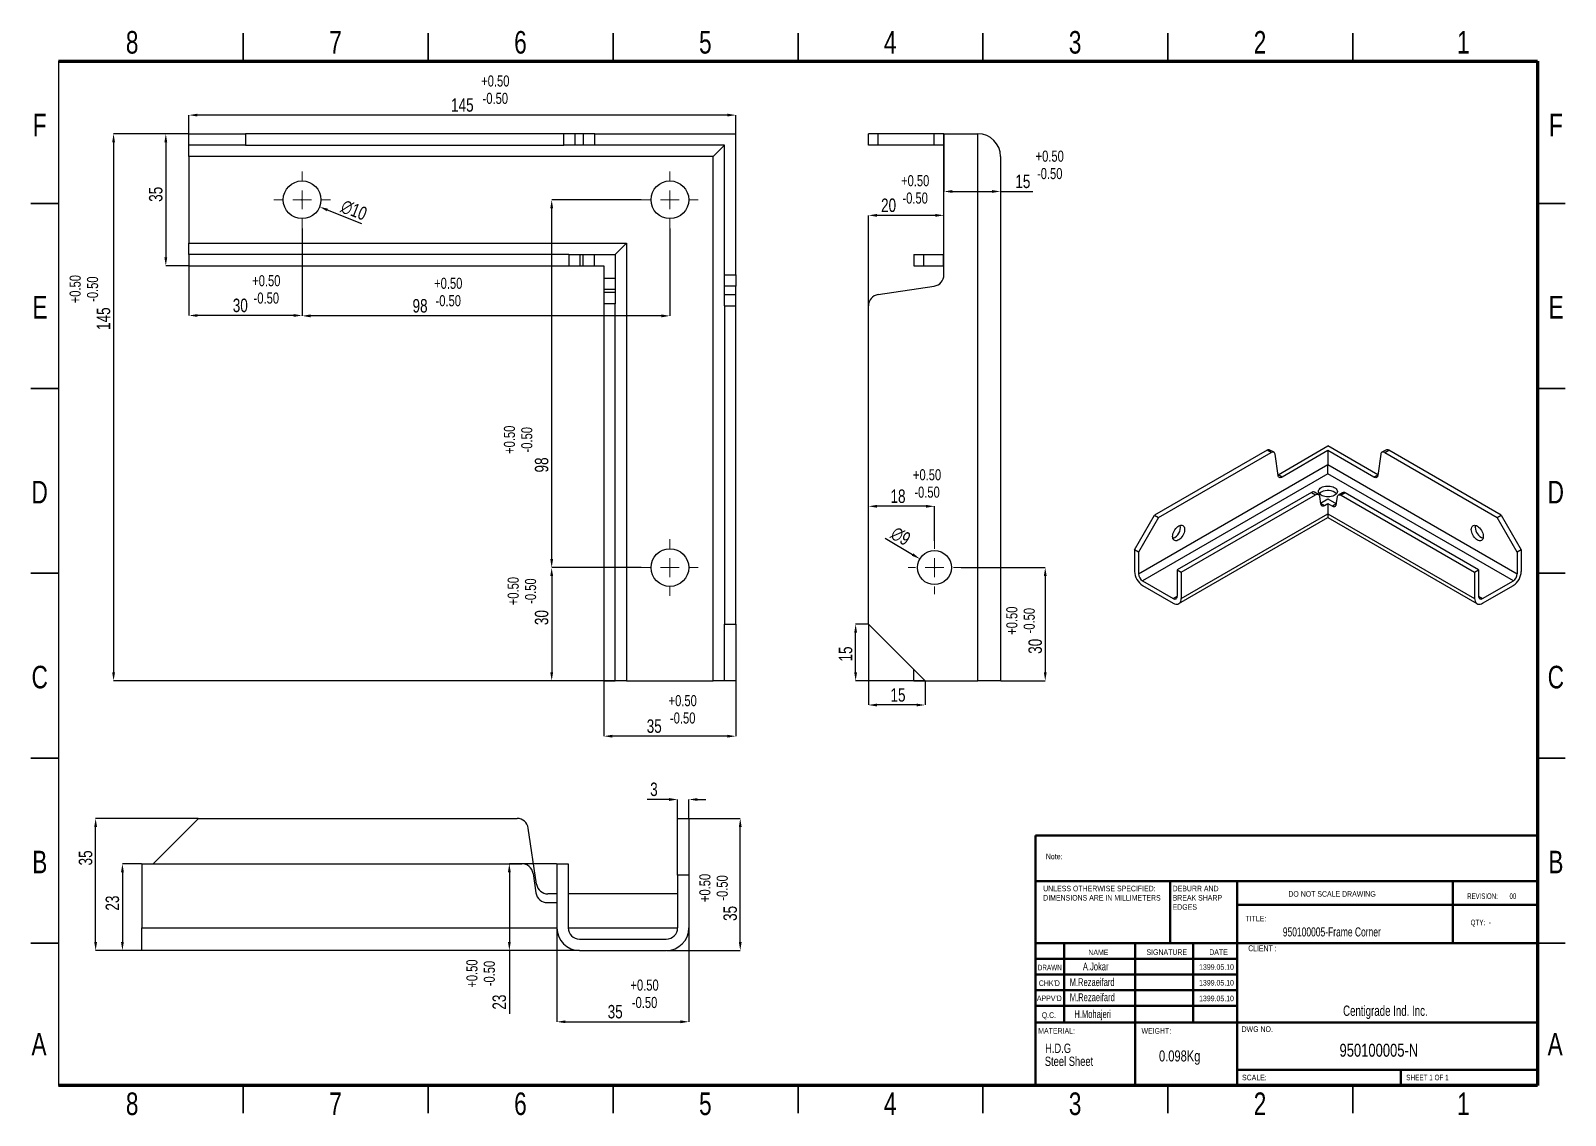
# Model space of a CAD drawing. Header units: millimetres. Extents: x 1271 to 1678, y 558 to 845.
import ezdxf

# ---------------------------------------------------------------- set-up
doc = ezdxf.new("R2010")
doc.units = ezdxf.units.MM
doc.styles.add('SLDTEXTSTYLE0', font='TXT', dxfattribs={"width": 0.75})
doc.styles.add('SLDTEXTSTYLE1', font='TXT', dxfattribs={"width": 0.686449})
doc.styles.add('SLDTEXTSTYLE2', font='TXT', dxfattribs={"width": 0.652778})
doc.styles.add('SLDTEXTSTYLE3', font='TXT', dxfattribs={"width": 0.6875})
doc.styles.add('SLDTEXTSTYLE4', font='TXT', dxfattribs={"width": 0.7})
doc.styles.add('SLDTEXTSTYLE5', font='TXT', dxfattribs={"width": 0.678571})
doc.dimstyles.new('SLDDIMSTYLE0', dxfattribs={"dimscale": 1.5, "dimtxt": 2.38125, "dimasz": 1.5, "dimexe": 0, "dimexo": 0.0625, "dimgap": 0.595312, "dimtad": 1, "dimdec": 0, "dimrnd": 1e-09, "dimzin": 12, "dimdsep": 46, "dimtxsty": 'SLDTEXTSTYLE0', "dimcen": 0.09, "dimadec": 0, "dimazin": 3, "dimtfac": 1, "dimtdec": 0, "dimtofl": 0, "dimtmove": 0, "dimatfit": 3, "dimfxl": 1, "dimfrac": 2, "dimtolj": 1, "dimtzin": 12, "dimarcsym": 0})

# ---------------------------------------------------------------- blocks, each defined once
blk = doc.blocks.new('*D30')
at = {"color": 0, "lineweight": -2, "transparency": 16777216}
for p, q in [((1313, 812.14), (1313, 823)), ((1455.75, 823), (1315.25, 823)), ((1458, 818.14), (1458, 823))]:
    blk.add_line(p, q, dxfattribs=at)
at = {"color": 0, "transparency": 16777216}
for points in [[(1315.25, 823.38), (1315.25, 822.63), (1313, 823)], [(1455.75, 823.38), (1455.75, 822.63), (1458, 823)]]:
    blk.add_solid(points, dxfattribs=at)
at = {"layer": 'Defpoints', "color": 0, "transparency": 16777216}
for p in [(1313, 823), (1458, 818.05), (1313, 812.05)]:
    blk.add_point(p, dxfattribs=at)
at = {"color": 0, "transparency": 16777216, "insert": (1385.48, 827.47), "char_height": 3.572, "attachment_point": 2, "style": 'SLDTEXTSTYLE0'}
blk.add_mtext('\\A1;145', dxfattribs=at)
blk = doc.blocks.new('*D31')
at = {"color": 0, "lineweight": -2, "transparency": 16777216}
for p, q in [((1312.9, 818.05), (1293.01, 818.05)), ((1293.01, 815.8), (1293.01, 675.3)), ((1425.9, 673.05), (1293.01, 673.05))]:
    blk.add_line(p, q, dxfattribs=at)
at = {"color": 0, "transparency": 16777216}
for points in [[(1292.64, 815.8), (1293.39, 815.8), (1293.01, 818.05)], [(1292.64, 675.3), (1293.39, 675.3), (1293.01, 673.05)]]:
    blk.add_solid(points, dxfattribs=at)
at = {"layer": 'Defpoints', "color": 0, "transparency": 16777216}
for p in [(1313, 818.05), (1293.01, 673.05), (1426, 673.05)]:
    blk.add_point(p, dxfattribs=at)
at = {"color": 0, "transparency": 16777216, "insert": (1288.55, 769.04), "char_height": 3.572, "attachment_point": 2, "rotation": 90, "style": 'SLDTEXTSTYLE0'}
blk.add_mtext('\\A1;145', dxfattribs=at)
blk = doc.blocks.new('*D32')
at = {"color": 0, "lineweight": -2, "transparency": 16777216}
for p, q in [((1432.9, 703.05), (1409.16, 703.05)), ((1409.16, 700.8), (1409.16, 675.3)), ((1425.9, 673.05), (1409.16, 673.05))]:
    blk.add_line(p, q, dxfattribs=at)
at = {"color": 0, "transparency": 16777216}
for points in [[(1408.79, 700.8), (1409.54, 700.8), (1409.16, 703.05)], [(1408.79, 675.3), (1409.54, 675.3), (1409.16, 673.05)]]:
    blk.add_solid(points, dxfattribs=at)
at = {"layer": 'Defpoints', "color": 0, "transparency": 16777216}
for p in [(1433, 703.05), (1409.16, 673.05), (1426, 673.05)]:
    blk.add_point(p, dxfattribs=at)
at = {"color": 0, "transparency": 16777216, "insert": (1404.7, 689.8), "char_height": 3.572, "attachment_point": 2, "rotation": 90, "style": 'SLDTEXTSTYLE0'}
blk.add_mtext('\\A1;30', dxfattribs=at)
blk = doc.blocks.new('*D33')
at = {"color": 0, "lineweight": -2, "transparency": 16777216}
for p, q in [((1432.9, 800.55), (1409.16, 800.55)), ((1409.16, 705.3), (1409.16, 798.3)), ((1432.9, 703.05), (1409.16, 703.05))]:
    blk.add_line(p, q, dxfattribs=at)
at = {"color": 0, "transparency": 16777216}
for points in [[(1408.79, 798.3), (1409.54, 798.3), (1409.16, 800.55)], [(1408.79, 705.3), (1409.54, 705.3), (1409.16, 703.05)]]:
    blk.add_solid(points, dxfattribs=at)
at = {"layer": 'Defpoints', "color": 0, "transparency": 16777216}
for p in [(1409.16, 800.55), (1433, 800.55), (1433, 703.05)]:
    blk.add_point(p, dxfattribs=at)
at = {"color": 0, "transparency": 16777216, "insert": (1404.7, 730.26), "char_height": 3.572, "attachment_point": 2, "rotation": 90, "style": 'SLDTEXTSTYLE0'}
blk.add_mtext('\\A1;98', dxfattribs=at)
blk = doc.blocks.new('*D34')
at = {"color": 0, "lineweight": -2, "transparency": 16777216}
for p, q in [((1343, 792.95), (1343, 769.78)), ((1440.5, 792.95), (1440.5, 769.78)), ((1438.25, 769.78), (1345.25, 769.78))]:
    blk.add_line(p, q, dxfattribs=at)
at = {"color": 0, "transparency": 16777216}
for points in [[(1345.25, 770.15), (1345.25, 769.4), (1343, 769.78)], [(1438.25, 770.15), (1438.25, 769.4), (1440.5, 769.78)]]:
    blk.add_solid(points, dxfattribs=at)
at = {"layer": 'Defpoints', "color": 0, "transparency": 16777216}
for p in [(1343, 793.05), (1440.5, 793.05), (1343, 769.78)]:
    blk.add_point(p, dxfattribs=at)
at = {"color": 0, "transparency": 16777216, "insert": (1374.27, 774.24), "char_height": 3.572, "attachment_point": 2, "style": 'SLDTEXTSTYLE0'}
blk.add_mtext('\\A1;98', dxfattribs=at)
blk = doc.blocks.new('*D35')
at = {"color": 0, "lineweight": -2, "transparency": 16777216}
for p, q in [((1343, 792.95), (1343, 769.88)), ((1313, 785.95), (1313, 769.88)), ((1340.75, 769.88), (1315.25, 769.88))]:
    blk.add_line(p, q, dxfattribs=at)
at = {"color": 0, "transparency": 16777216}
for points in [[(1315.25, 770.26), (1315.25, 769.51), (1313, 769.88)], [(1340.75, 770.26), (1340.75, 769.51), (1343, 769.88)]]:
    blk.add_solid(points, dxfattribs=at)
at = {"layer": 'Defpoints', "color": 0, "transparency": 16777216}
for p in [(1343, 793.05), (1313, 786.05), (1313, 769.88)]:
    blk.add_point(p, dxfattribs=at)
at = {"color": 0, "transparency": 16777216, "insert": (1326.61, 774.35), "char_height": 3.572, "attachment_point": 2, "style": 'SLDTEXTSTYLE0'}
blk.add_mtext('\\A1;30', dxfattribs=at)
blk = doc.blocks.new('*D36')
at = {"color": 0, "lineweight": -2, "transparency": 16777216}
for p, q in [((1423, 672.95), (1423, 658.36)), ((1458, 672.95), (1458, 658.36)), ((1455.75, 658.36), (1425.25, 658.36))]:
    blk.add_line(p, q, dxfattribs=at)
at = {"color": 0, "transparency": 16777216}
for points in [[(1425.25, 658.73), (1425.25, 657.98), (1423, 658.36)], [(1455.75, 658.73), (1455.75, 657.98), (1458, 658.36)]]:
    blk.add_solid(points, dxfattribs=at)
at = {"layer": 'Defpoints', "color": 0, "transparency": 16777216}
for p in [(1423, 673.05), (1458, 673.05), (1423, 658.36)]:
    blk.add_point(p, dxfattribs=at)
at = {"color": 0, "transparency": 16777216, "insert": (1436.35, 662.82), "char_height": 3.572, "attachment_point": 2, "style": 'SLDTEXTSTYLE0'}
blk.add_mtext('\\A1;35', dxfattribs=at)
blk = doc.blocks.new('*D37')
at = {"color": 0, "lineweight": -2, "transparency": 16777216}
for p, q in [((1312.9, 818.05), (1306.86, 818.05)), ((1306.86, 815.8), (1306.86, 785.3)), ((1312.9, 783.05), (1306.86, 783.05))]:
    blk.add_line(p, q, dxfattribs=at)
at = {"color": 0, "transparency": 16777216}
for points in [[(1306.49, 815.8), (1307.24, 815.8), (1306.86, 818.05)], [(1306.49, 785.3), (1307.24, 785.3), (1306.86, 783.05)]]:
    blk.add_solid(points, dxfattribs=at)
at = {"layer": 'Defpoints', "color": 0, "transparency": 16777216}
for p in [(1313, 818.05), (1306.86, 783.05), (1313, 783.05)]:
    blk.add_point(p, dxfattribs=at)
at = {"color": 0, "transparency": 16777216, "insert": (1302.4, 802.01), "char_height": 3.572, "attachment_point": 2, "rotation": 90, "style": 'SLDTEXTSTYLE0'}
blk.add_mtext('\\A1;35', dxfattribs=at)
blk = doc.blocks.new('*D38')
at = {"color": 0, "lineweight": -2, "transparency": 16777216}
for p, q in [((1342.86, 800.55), (1343.13, 800.55)), ((1343, 800.41), (1343, 800.68)), ((1358.86, 794.18), (1349.73, 797.84))]:
    blk.add_line(p, q, dxfattribs=at)
at = {"color": 0, "transparency": 16777216}
blk.add_solid([(1349.87, 798.19), (1349.59, 797.5), (1347.64, 798.68)], dxfattribs=at)
at = {"layer": 'Defpoints', "color": 0, "transparency": 16777216}
for p in [(1338.36, 802.41), (1347.64, 798.68)]:
    blk.add_point(p, dxfattribs=at)
at = {"color": 0, "transparency": 16777216, "insert": (1354.31, 800.82), "char_height": 3.572, "attachment_point": 1, "rotation": 338.1202, "style": 'SLDTEXTSTYLE0'}
blk.add_mtext('\\A1;∅10', dxfattribs=at)
blk = doc.blocks.new('SW_CENTERMARKSYMBOL_26')
at = {"color": 0, "linetype": 'Continuous', "lineweight": 0}
for p, q in [((0, 5), (0, 7.5)), ((-5, 0), (-7.5, 0)), ((0, 0), (-2.5, 0)), ((0, 0), (0, 2.5)), ((0, 0), (0, -2.5)), ((0, 0), (2.5, 0)), ((5, 0), (7.5, 0)), ((0, -5), (0, -7.5))]:
    blk.add_line(p, q, dxfattribs=at)
blk = doc.blocks.new('SW_CENTERMARKSYMBOL_27')
at = {"color": 0, "linetype": 'Continuous', "lineweight": 0}
for p, q in [((0, 5), (0, 7.5)), ((-5, 0), (-7.5, 0)), ((0, 0), (-2.5, 0)), ((0, 0), (0, 2.5)), ((0, 0), (0, -2.5)), ((0, 0), (2.5, 0)), ((5, 0), (7.5, 0)), ((0, -5), (0, -7.5))]:
    blk.add_line(p, q, dxfattribs=at)
blk = doc.blocks.new('SW_CENTERMARKSYMBOL_28')
at = {"color": 0, "linetype": 'Continuous', "lineweight": 0}
for p, q in [((0, 5), (0, 7.5)), ((-5, 0), (-7.5, 0)), ((0, 0), (-2.5, 0)), ((0, 0), (0, 2.5)), ((0, 0), (0, -2.5)), ((0, 0), (2.5, 0)), ((5, 0), (7.5, 0)), ((0, -5), (0, -7.5))]:
    blk.add_line(p, q, dxfattribs=at)
blk = doc.blocks.new('*D39')
at = {"color": 0, "lineweight": -2, "transparency": 16777216}
for p, q in [((1410.55, 607.46), (1410.55, 582.65)), ((1445.55, 607.46), (1445.55, 582.65)), ((1412.8, 582.65), (1443.3, 582.65))]:
    blk.add_line(p, q, dxfattribs=at)
at = {"color": 0, "transparency": 16777216}
for points in [[(1412.8, 583.03), (1412.8, 582.28), (1410.55, 582.65)], [(1443.3, 583.03), (1443.3, 582.28), (1445.55, 582.65)]]:
    blk.add_solid(points, dxfattribs=at)
at = {"layer": 'Defpoints', "color": 0, "transparency": 16777216}
for p in [(1410.55, 607.55), (1445.55, 607.55), (1445.55, 582.65)]:
    blk.add_point(p, dxfattribs=at)
at = {"color": 0, "transparency": 16777216, "insert": (1426, 587.12), "char_height": 3.572, "attachment_point": 2, "style": 'SLDTEXTSTYLE0'}
blk.add_mtext('\\A1;35', dxfattribs=at)
blk = doc.blocks.new('*D40')
at = {"color": 0, "lineweight": -2, "transparency": 16777216}
for p, q in [((1445.65, 636.55), (1459.15, 636.55)), ((1459.15, 603.8), (1459.15, 634.3)), ((1439.65, 601.55), (1459.15, 601.55))]:
    blk.add_line(p, q, dxfattribs=at)
at = {"color": 0, "transparency": 16777216}
for points in [[(1458.78, 634.3), (1459.53, 634.3), (1459.15, 636.55)], [(1458.78, 603.8), (1459.53, 603.8), (1459.15, 601.55)]]:
    blk.add_solid(points, dxfattribs=at)
at = {"layer": 'Defpoints', "color": 0, "transparency": 16777216}
for p in [(1445.55, 636.55), (1459.15, 636.55), (1439.55, 601.55)]:
    blk.add_point(p, dxfattribs=at)
at = {"color": 0, "transparency": 16777216, "insert": (1454.69, 611.38), "char_height": 3.572, "attachment_point": 2, "rotation": 90, "style": 'SLDTEXTSTYLE0'}
blk.add_mtext('\\A1;35', dxfattribs=at)
blk = doc.blocks.new('*D41')
at = {"color": 0, "lineweight": -2, "transparency": 16777216}
for p, q in [((1410.46, 624.55), (1397.94, 624.55)), ((1397.94, 622.3), (1397.94, 603.8)), ((1416.46, 601.55), (1397.94, 601.55)), ((1397.94, 601.55), (1397.94, 584.75))]:
    blk.add_line(p, q, dxfattribs=at)
at = {"color": 0, "transparency": 16777216}
for points in [[(1397.56, 622.3), (1398.31, 622.3), (1397.94, 624.55)], [(1397.56, 603.8), (1398.31, 603.8), (1397.94, 601.55)]]:
    blk.add_solid(points, dxfattribs=at)
at = {"layer": 'Defpoints', "color": 0, "transparency": 16777216}
for p in [(1397.94, 624.55), (1410.55, 624.55), (1416.55, 601.55)]:
    blk.add_point(p, dxfattribs=at)
at = {"color": 0, "transparency": 16777216, "insert": (1393.47, 587.87), "char_height": 3.572, "attachment_point": 2, "rotation": 90, "style": 'SLDTEXTSTYLE0'}
blk.add_mtext('\\A1;23', dxfattribs=at)
blk = doc.blocks.new('*D42')
at = {"color": 0, "lineweight": -2, "transparency": 16777216}
for p, q in [((1300.46, 624.55), (1295.36, 624.55)), ((1295.36, 622.3), (1295.36, 603.8)), ((1300.46, 601.55), (1295.36, 601.55))]:
    blk.add_line(p, q, dxfattribs=at)
at = {"color": 0, "transparency": 16777216}
for points in [[(1294.99, 622.3), (1295.74, 622.3), (1295.36, 624.55)], [(1294.99, 603.8), (1295.74, 603.8), (1295.36, 601.55)]]:
    blk.add_solid(points, dxfattribs=at)
at = {"layer": 'Defpoints', "color": 0, "transparency": 16777216}
for p in [(1300.55, 624.55), (1295.36, 601.55), (1300.55, 601.55)]:
    blk.add_point(p, dxfattribs=at)
at = {"color": 0, "transparency": 16777216, "insert": (1290.9, 614.11), "char_height": 3.572, "attachment_point": 2, "rotation": 90, "style": 'SLDTEXTSTYLE0'}
blk.add_mtext('\\A1;23', dxfattribs=at)
blk = doc.blocks.new('*D43')
at = {"color": 0, "lineweight": -2, "transparency": 16777216}
for p, q in [((1315.46, 636.55), (1288.26, 636.55)), ((1288.26, 603.8), (1288.26, 634.3)), ((1300.46, 601.55), (1288.26, 601.55))]:
    blk.add_line(p, q, dxfattribs=at)
at = {"color": 0, "transparency": 16777216}
for points in [[(1287.88, 634.3), (1288.63, 634.3), (1288.26, 636.55)], [(1287.88, 603.8), (1288.63, 603.8), (1288.26, 601.55)]]:
    blk.add_solid(points, dxfattribs=at)
at = {"layer": 'Defpoints', "color": 0, "transparency": 16777216}
for p in [(1288.26, 636.55), (1315.55, 636.55), (1300.55, 601.55)]:
    blk.add_point(p, dxfattribs=at)
at = {"color": 0, "transparency": 16777216, "insert": (1283.79, 626.09), "char_height": 3.572, "attachment_point": 2, "rotation": 90, "style": 'SLDTEXTSTYLE0'}
blk.add_mtext('\\A1;35', dxfattribs=at)
blk = doc.blocks.new('*D44')
at = {"color": 0, "lineweight": -2, "transparency": 16777216}
for p, q in [((1493.06, 688.05), (1489.75, 688.05)), ((1489.75, 675.3), (1489.75, 685.8)), ((1508.06, 673.05), (1489.75, 673.05))]:
    blk.add_line(p, q, dxfattribs=at)
at = {"color": 0, "transparency": 16777216}
for points in [[(1489.37, 685.8), (1490.12, 685.8), (1489.75, 688.05)], [(1489.37, 675.3), (1490.12, 675.3), (1489.75, 673.05)]]:
    blk.add_solid(points, dxfattribs=at)
at = {"layer": 'Defpoints', "color": 0, "transparency": 16777216}
for p in [(1489.75, 688.05), (1493.15, 688.05), (1508.15, 673.05)]:
    blk.add_point(p, dxfattribs=at)
at = {"color": 0, "transparency": 16777216, "insert": (1485.28, 680.15), "char_height": 3.572, "attachment_point": 2, "rotation": 90, "style": 'SLDTEXTSTYLE0'}
blk.add_mtext('\\A1;15', dxfattribs=at)
blk = doc.blocks.new('*D45')
at = {"color": 0, "lineweight": -2, "transparency": 16777216}
for p, q in [((1493.15, 687.95), (1493.15, 666.63)), ((1508.15, 672.95), (1508.15, 666.63)), ((1505.9, 666.63), (1495.4, 666.63))]:
    blk.add_line(p, q, dxfattribs=at)
at = {"color": 0, "transparency": 16777216}
for points in [[(1495.4, 667), (1495.4, 666.25), (1493.15, 666.63)], [(1505.9, 667), (1505.9, 666.25), (1508.15, 666.63)]]:
    blk.add_solid(points, dxfattribs=at)
at = {"layer": 'Defpoints', "color": 0, "transparency": 16777216}
for p in [(1493.15, 688.05), (1508.15, 673.05), (1493.15, 666.63)]:
    blk.add_point(p, dxfattribs=at)
at = {"color": 0, "transparency": 16777216, "insert": (1500.98, 671.09), "char_height": 3.572, "attachment_point": 2, "style": 'SLDTEXTSTYLE0'}
blk.add_mtext('\\A1;15', dxfattribs=at)
blk = doc.blocks.new('*D46')
at = {"color": 0, "lineweight": -2, "transparency": 16777216}
for p, q in [((1493.15, 772.56), (1493.15, 796.43)), ((1510.9, 796.43), (1495.4, 796.43)), ((1513.15, 780.72), (1513.15, 796.43))]:
    blk.add_line(p, q, dxfattribs=at)
at = {"color": 0, "transparency": 16777216}
for points in [[(1495.4, 796.8), (1495.4, 796.05), (1493.15, 796.43)], [(1510.9, 796.8), (1510.9, 796.05), (1513.15, 796.43)]]:
    blk.add_solid(points, dxfattribs=at)
at = {"layer": 'Defpoints', "color": 0, "transparency": 16777216}
for p in [(1493.15, 796.43), (1513.15, 780.63), (1493.15, 772.46)]:
    blk.add_point(p, dxfattribs=at)
at = {"color": 0, "transparency": 16777216, "insert": (1498.48, 800.89), "char_height": 3.572, "attachment_point": 2, "style": 'SLDTEXTSTYLE0'}
blk.add_mtext('\\A1;20', dxfattribs=at)
blk = doc.blocks.new('*D47')
at = {"color": 0, "lineweight": -2, "transparency": 16777216}
for p, q in [((1513.15, 817.95), (1513.15, 802.75)), ((1528.15, 811.95), (1528.15, 802.75)), ((1515.4, 802.75), (1525.9, 802.75)), ((1528.15, 802.75), (1536.76, 802.75))]:
    blk.add_line(p, q, dxfattribs=at)
at = {"color": 0, "transparency": 16777216}
for points in [[(1515.4, 803.13), (1515.4, 802.38), (1513.15, 802.75)], [(1525.9, 803.13), (1525.9, 802.38), (1528.15, 802.75)]]:
    blk.add_solid(points, dxfattribs=at)
at = {"layer": 'Defpoints', "color": 0, "transparency": 16777216}
for p in [(1513.15, 818.05), (1528.15, 812.05), (1528.15, 802.75)]:
    blk.add_point(p, dxfattribs=at)
at = {"color": 0, "transparency": 16777216, "insert": (1534.08, 807.22), "char_height": 3.572, "attachment_point": 2, "style": 'SLDTEXTSTYLE0'}
blk.add_mtext('\\A1;15', dxfattribs=at)
blk = doc.blocks.new('*D48')
at = {"color": 0, "lineweight": -2, "transparency": 16777216}
for p, q in [((1493.15, 688.14), (1493.15, 719.3)), ((1508.4, 719.3), (1495.4, 719.3)), ((1510.65, 710.14), (1510.65, 719.3))]:
    blk.add_line(p, q, dxfattribs=at)
at = {"color": 0, "transparency": 16777216}
for points in [[(1495.4, 719.67), (1495.4, 718.92), (1493.15, 719.3)], [(1508.4, 719.67), (1508.4, 718.92), (1510.65, 719.3)]]:
    blk.add_solid(points, dxfattribs=at)
at = {"layer": 'Defpoints', "color": 0, "transparency": 16777216}
for p in [(1493.15, 719.3), (1510.65, 710.05), (1493.15, 688.05)]:
    blk.add_point(p, dxfattribs=at)
at = {"color": 0, "transparency": 16777216, "insert": (1500.98, 723.76), "char_height": 3.572, "attachment_point": 2, "style": 'SLDTEXTSTYLE0'}
blk.add_mtext('\\A1;18', dxfattribs=at)
blk = doc.blocks.new('*D49')
at = {"color": 0, "lineweight": -2, "transparency": 16777216}
for p, q in [((1517.75, 703.05), (1540.01, 703.05)), ((1540.01, 700.8), (1540.01, 675.3)), ((1528.25, 673.05), (1540.01, 673.05))]:
    blk.add_line(p, q, dxfattribs=at)
at = {"color": 0, "transparency": 16777216}
for points in [[(1539.64, 700.8), (1540.39, 700.8), (1540.01, 703.05)], [(1539.64, 675.3), (1540.39, 675.3), (1540.01, 673.05)]]:
    blk.add_solid(points, dxfattribs=at)
at = {"layer": 'Defpoints', "color": 0, "transparency": 16777216}
for p in [(1517.65, 703.05), (1528.15, 673.05), (1540.01, 673.05)]:
    blk.add_point(p, dxfattribs=at)
at = {"color": 0, "transparency": 16777216, "insert": (1535.55, 682.19), "char_height": 3.572, "attachment_point": 2, "rotation": 90, "style": 'SLDTEXTSTYLE0'}
blk.add_mtext('\\A1;30', dxfattribs=at)
blk = doc.blocks.new('*D50')
at = {"color": 0, "lineweight": -2, "transparency": 16777216}
for p, q in [((1497.55, 710.85), (1504.85, 706.5)), ((1510.52, 703.05), (1510.79, 703.05)), ((1510.65, 702.91), (1510.65, 703.18))]:
    blk.add_line(p, q, dxfattribs=at)
at = {"color": 0, "transparency": 16777216}
blk.add_solid([(1505.05, 706.82), (1504.66, 706.18), (1506.79, 705.35)], dxfattribs=at)
at = {"layer": 'Defpoints', "color": 0, "transparency": 16777216}
for p in [(1506.79, 705.35), (1514.52, 700.74)]:
    blk.add_point(p, dxfattribs=at)
at = {"color": 0, "transparency": 16777216, "insert": (1500.6, 714.23), "char_height": 3.572, "attachment_point": 1, "rotation": 329.2381, "style": 'SLDTEXTSTYLE0'}
blk.add_mtext('\\A1;∅9', dxfattribs=at)
blk = doc.blocks.new('SW_CENTERMARKSYMBOL_29')
at = {"color": 0, "linetype": 'Continuous', "lineweight": 0}
for p, q in [((0, 5), (0, 7)), ((-5, 0), (-7, 0)), ((0, 0), (-2.5, 0)), ((0, 0), (0, 2.5)), ((0, 0), (0, -2.5)), ((0, 0), (2.5, 0)), ((5, 0), (7, 0)), ((0, -5), (0, -7))]:
    blk.add_line(p, q, dxfattribs=at)
blk = doc.blocks.new('SW_NOTE_62')
at = {"color": 0, "linetype": 'Continuous', "lineweight": 0, "char_height": 1.5, "attachment_point": 1, "style": 'SLDTEXTSTYLE0'}
for s, insert in [('UNLESS OTHERWISE SPECIFIED:', (0, 1.93)), ('DIMENSIONS ARE IN MILLIMETERS', (0, -0.57))]:
    blk.add_mtext(s, dxfattribs=dict(at, insert=insert))
blk = doc.blocks.new('SW_NOTE_63')
at = {"color": 0, "linetype": 'Continuous', "lineweight": 0, "char_height": 1.5, "attachment_point": 1, "style": 'SLDTEXTSTYLE0'}
for s, insert in [('DEBURR AND', (0, 1.93)), ('BREAK SHARP', (0, -0.57)), ('EDGES', (0, -3.07))]:
    blk.add_mtext(s, dxfattribs=dict(at, insert=insert))
blk = doc.blocks.new('*D72')
at = {"color": 0, "lineweight": -2, "transparency": 16777216}
for p, q in [((1440.3, 641.58), (1434.48, 641.58)), ((1442.55, 636.64), (1442.55, 641.58)), ((1445.55, 636.64), (1445.55, 641.58)), ((1447.8, 641.58), (1450.05, 641.58))]:
    blk.add_line(p, q, dxfattribs=at)
at = {"color": 0, "transparency": 16777216}
for points in [[(1440.3, 641.95), (1440.3, 641.2), (1442.55, 641.58)], [(1447.8, 641.95), (1447.8, 641.2), (1445.55, 641.58)]]:
    blk.add_solid(points, dxfattribs=at)
at = {"layer": 'Defpoints', "color": 0, "transparency": 16777216}
for p in [(1442.55, 641.58), (1442.55, 636.55), (1445.55, 636.55)]:
    blk.add_point(p, dxfattribs=at)
at = {"color": 0, "transparency": 16777216, "insert": (1436.27, 644.26), "char_height": 3.572, "attachment_point": 5, "style": 'SLDTEXTSTYLE0'}
blk.add_mtext('\\A1;3', dxfattribs=at)

msp = doc.modelspace()

# ---------------------------------------------------------------- linework, layer by layer
at = {"linetype": 'Continuous', "lineweight": 35}
for p, q in [((1327.41, 837.33), (1327.41, 844.69)), ((1376.43, 837.33), (1376.43, 844.69)), ((1425.45, 837.33), (1425.45, 844.69)), ((1474.47, 844.69), (1474.47, 837.33)), ((1474.47, 837.33), (1474.47, 844.69)), ((1523.48, 837.33), (1523.48, 844.69)), ((1572.5, 837.33), (1572.5, 844.69)), ((1621.52, 837.33), (1621.52, 844.69)), ((1278.39, 799.59), (1271.04, 799.59)), ((1670.54, 799.59), (1677.89, 799.59)), ((1278.39, 750.57), (1271.04, 750.57)), ((1670.54, 750.57), (1677.89, 750.57)), ((1271.04, 701.55), (1278.39, 701.55)), ((1278.39, 701.55), (1271.04, 701.55)), ((1677.89, 701.55), (1670.54, 701.55)), ((1670.54, 701.55), (1677.89, 701.55)), ((1278.39, 652.54), (1271.04, 652.54)), ((1670.54, 652.54), (1677.89, 652.54)), ((1278.39, 603.52), (1271.04, 603.52)), ((1670.54, 603.52), (1677.89, 603.52)), ((1327.41, 565.77), (1327.41, 558.42)), ((1376.43, 565.77), (1376.43, 558.42)), ((1425.45, 565.77), (1425.45, 558.42)), ((1474.47, 558.42), (1474.47, 565.77)), ((1474.47, 565.77), (1474.47, 558.42)), ((1523.48, 565.77), (1523.48, 558.42)), ((1572.5, 565.77), (1572.5, 558.42)), ((1621.52, 565.77), (1621.52, 558.42))]:
    msp.add_line(p, q, dxfattribs=at)
at = {"linetype": 'Continuous', "lineweight": 70}
for p, q in [((1278.39, 837.33), (1670.54, 837.33)), ((1670.54, 837.33), (1670.54, 565.77)), ((1670.54, 565.77), (1278.39, 565.77))]:
    msp.add_line(p, q, dxfattribs=at)
for p, q in [((1278.39, 837.33), (1278.39, 565.77)), ((1493.15, 815.05), (1493.15, 818.05)), ((1495.71, 818.05), (1493.15, 818.05)), ((1495.71, 815.05), (1495.71, 818.05)), ((1510.6, 818.05), (1495.71, 818.05)), ((1510.6, 815.05), (1510.6, 818.05)), ((1513.15, 818.05), (1510.6, 818.05)), ((1513.15, 780.63), (1513.15, 818.05)), ((1513.15, 818.05), (1522.15, 818.05)), ((1522.15, 673.05), (1522.15, 818.05)), ((1495.71, 815.05), (1493.15, 815.05)), ((1510.6, 815.05), (1495.71, 815.05)), ((1513.15, 815.05), (1510.6, 815.05)), ((1528.15, 812.05), (1528.15, 673.05)), ((1505.15, 786.05), (1505.15, 783.05)), ((1505.15, 786.05), (1507.71, 786.05)), ((1507.71, 786.05), (1507.71, 783.05)), ((1507.71, 786.05), (1512.91, 786.05)), ((1512.91, 786.05), (1512.91, 783.05)), ((1512.91, 786.05), (1513.15, 786.05)), ((1505.15, 783.05), (1507.71, 783.05)), ((1507.71, 783.05), (1512.91, 783.05)), ((1512.91, 783.05), (1513.15, 783.05)), ((1495.71, 775.43), (1510.6, 777.66)), ((1493.15, 688.05), (1493.15, 772.46)), ((1315.55, 636.55), (1303.55, 624.55)), ((1315.55, 636.55), (1399.97, 636.55)), ((1442.55, 636.55), (1445.55, 636.55)), ((1442.55, 621.55), (1442.55, 636.55)), ((1445.55, 636.55), (1445.55, 621.55)), ((1405.17, 619.1), (1402.93, 633.99)), ((1300.55, 624.55), (1401.25, 624.55)), ((1300.55, 624.55), (1300.55, 607.55)), ((1410.55, 624.55), (1410.55, 607.55)), ((1410.55, 624.55), (1413.55, 624.55)), ((1413.55, 624.55), (1413.55, 607.55)), ((1404.21, 621.99), (1404.99, 616.8)), ((1445.55, 621.55), (1442.55, 621.55)), ((1442.55, 621.55), (1442.55, 607.55)), ((1445.55, 621.55), (1445.55, 607.55)), ((1410.55, 616.55), (1408.13, 616.55)), ((1442.55, 616.55), (1413.55, 616.55)), ((1407.96, 614.24), (1410.55, 614.24)), ((1300.55, 607.55), (1410.55, 607.55)), ((1300.55, 601.55), (1300.55, 607.55)), ((1413.55, 607.55), (1442.55, 607.55)), ((1416.55, 604.55), (1439.55, 604.55)), ((1416.55, 601.55), (1300.55, 601.55)), ((1416.55, 601.55), (1439.55, 601.55))]:
    msp.add_line(p, q)
at = {"color": 7, "linetype": 'Continuous', "lineweight": 25}
for p, q in [((1313, 815.05), (1313, 818.05)), ((1313, 818.05), (1328, 818.05)), ((1328, 818.05), (1328, 815.05)), ((1412.42, 818.05), (1328, 818.05)), ((1412.42, 815.05), (1412.42, 818.05)), ((1415.38, 818.05), (1412.42, 818.05)), ((1415.38, 815.05), (1415.38, 818.05)), ((1417.62, 818.05), (1415.38, 818.05)), ((1417.62, 815.05), (1417.62, 818.05)), ((1420.58, 818.05), (1417.62, 818.05)), ((1420.58, 815.05), (1420.58, 818.05)), ((1420.58, 818.05), (1458, 818.05)), ((1458, 780.63), (1458, 818.05)), ((1328, 815.05), (1313, 815.05)), ((1313, 812.05), (1313, 815.05)), ((1328, 815.05), (1412.42, 815.05)), ((1415.38, 815.05), (1412.42, 815.05)), ((1417.62, 815.05), (1415.38, 815.05)), ((1420.58, 815.05), (1417.62, 815.05)), ((1455, 815.05), (1420.58, 815.05)), ((1452, 812.05), (1455, 815.05)), ((1455, 780.63), (1455, 815.05)), ((1452, 812.05), (1313, 812.05)), ((1313, 812.05), (1313, 789.05)), ((1452, 673.05), (1452, 812.05)), ((1313, 789.05), (1429, 789.05)), ((1313, 786.05), (1313, 789.05)), ((1413.7, 786.05), (1313, 786.05)), ((1313, 786.05), (1313, 783.05)), ((1413.7, 786.05), (1413.7, 783.05)), ((1413.7, 786.05), (1416.66, 786.05)), ((1416.66, 786.05), (1416.66, 783.05)), ((1416.66, 786.05), (1417.44, 786.05)), ((1417.44, 786.05), (1417.44, 783.05)), ((1417.44, 786.05), (1420.41, 786.05)), ((1420.41, 786.05), (1420.41, 783.05)), ((1420.41, 786.05), (1426, 786.05)), ((1426, 786.05), (1429, 789.05)), ((1426, 786.05), (1426, 779.72)), ((1429, 789.05), (1429, 673.05)), ((1313, 783.05), (1413.7, 783.05)), ((1413.7, 783.05), (1416.66, 783.05)), ((1416.66, 783.05), (1417.44, 783.05)), ((1417.44, 783.05), (1420.41, 783.05)), ((1420.41, 783.05), (1423, 783.05)), ((1423, 783.05), (1423, 779.72)), ((1426, 779.72), (1423, 779.72)), ((1423, 779.72), (1423, 776.76)), ((1426, 779.72), (1426, 776.76)), ((1455, 780.63), (1458, 780.63)), ((1455, 777.66), (1455, 780.63)), ((1458, 777.66), (1455, 777.66)), ((1455, 775.43), (1455, 777.66)), ((1458, 780.63), (1458, 777.66)), ((1458, 775.43), (1458, 777.66)), ((1426, 776.76), (1423, 776.76)), ((1423, 776.76), (1423, 775.98)), ((1426, 775.98), (1423, 775.98)), ((1423, 775.98), (1423, 773.01)), ((1426, 776.76), (1426, 775.98)), ((1426, 775.98), (1426, 773.01)), ((1455, 775.43), (1458, 775.43)), ((1455, 772.46), (1455, 775.43)), ((1458, 772.46), (1458, 775.43)), ((1426, 773.01), (1423, 773.01)), ((1423, 773.01), (1423, 673.05)), ((1426, 673.05), (1426, 773.01)), ((1455, 772.46), (1458, 772.46)), ((1455, 772.46), (1455, 688.05)), ((1458, 688.05), (1458, 772.46)), ((1598.84, 734.15), (1569, 716.92)), ((1570.06, 716.3), (1599.91, 733.53)), ((1599.91, 733.53), (1598.84, 734.15)), ((1600.66, 733.61), (1599.59, 734.22)), ((1601.74, 727.47), (1600.95, 733.1)), ((1601.73, 727.65), (1614.96, 735.29)), ((1614.96, 734.06), (1602.79, 727.04)), ((1628.19, 727.65), (1614.96, 735.29)), ((1614.96, 734.06), (1614.96, 730.39)), ((1627.13, 727.04), (1614.96, 734.06)), ((1628.97, 733.1), (1628.18, 727.47)), ((1630.33, 734.22), (1629.27, 733.61)), ((1630.02, 733.53), (1631.08, 734.15)), ((1630.02, 733.53), (1659.86, 716.3)), ((1660.92, 716.92), (1631.08, 734.15)), ((1564.76, 701.4), (1614.96, 730.39)), ((1614.96, 730.39), (1665.17, 701.4)), ((1614.96, 727.94), (1614.96, 730.39)), ((1614.96, 727.94), (1565.82, 699.57)), ((1602.79, 727.04), (1601.73, 727.65)), ((1664.11, 699.57), (1614.96, 727.94)), ((1627.13, 727.04), (1628.19, 727.65)), ((1610.61, 722.98), (1575.01, 702.43)), ((1576.07, 701.81), (1611.67, 722.37)), ((1610.61, 722.98), (1611.67, 722.37)), ((1612.42, 722.44), (1611.36, 723.05)), ((1612.72, 721.93), (1613, 719.97)), ((1612.98, 720.14), (1614.96, 721.28)), ((1612.98, 720.14), (1614.05, 719.53)), ((1614.96, 721.28), (1617.2, 719.99)), ((1617.18, 719.82), (1617.46, 721.78)), ((1618.82, 722.9), (1617.76, 722.29)), ((1619.57, 722.83), (1618.51, 722.22)), ((1618.51, 722.22), (1653.85, 701.81)), ((1654.91, 702.43), (1619.57, 722.83)), ((1563.7, 707.73), (1569, 716.92)), ((1570.06, 716.3), (1564.76, 707.12)), ((1569, 716.92), (1570.06, 716.3)), ((1575.45, 693.5), (1614.96, 716.31)), ((1576.07, 694.87), (1614.96, 717.32)), ((1614.05, 719.53), (1614.96, 720.06)), ((1614.96, 720.06), (1614.96, 717.32)), ((1614.96, 720.06), (1616.14, 719.38)), ((1614.96, 717.32), (1653.85, 694.87)), ((1614.96, 717.32), (1614.96, 716.31)), ((1614.96, 716.31), (1654.47, 693.5)), ((1617.2, 719.99), (1616.14, 719.38)), ((1659.86, 716.3), (1660.92, 716.92)), ((1665.17, 707.12), (1659.86, 716.3)), ((1660.92, 716.92), (1666.23, 707.73)), ((1563.7, 707.73), (1563.7, 702.02)), ((1564.76, 707.12), (1563.7, 707.73)), ((1564.76, 707.12), (1564.76, 701.4)), ((1666.23, 707.73), (1665.17, 707.12)), ((1665.17, 707.12), (1665.17, 701.4)), ((1666.23, 707.73), (1666.23, 702.02)), ((1575.01, 702.43), (1576.07, 701.81)), ((1575.01, 702.43), (1575.01, 695.48)), ((1576.07, 701.81), (1576.07, 694.87)), ((1653.85, 701.81), (1654.91, 702.43)), ((1653.85, 701.81), (1653.85, 694.87)), ((1654.91, 702.43), (1654.91, 695.48)), ((1565.82, 699.57), (1573.95, 694.87)), ((1565.82, 698.34), (1573.95, 693.65)), ((1655.97, 694.87), (1664.11, 699.57)), ((1655.97, 693.65), (1664.11, 698.34)), ((1573.95, 694.87), (1575.01, 695.48)), ((1654.91, 695.48), (1655.97, 694.87)), ((1455, 688.05), (1458, 688.05)), ((1455, 673.05), (1455, 688.05)), ((1458, 688.05), (1458, 673.05)), ((1493.15, 688.05), (1508.15, 673.05)), ((1505.15, 673.05), (1505.15, 676.05)), ((1423, 673.05), (1426, 673.05)), ((1429, 673.05), (1426, 673.05)), ((1429, 673.05), (1452, 673.05)), ((1455, 673.05), (1452, 673.05)), ((1458, 673.05), (1455, 673.05)), ((1505.15, 673.05), (1508.15, 673.05)), ((1508.15, 673.05), (1522.15, 673.05)), ((1528.15, 673.05), (1522.15, 673.05))]:
    msp.add_line(p, q, dxfattribs=at)
at = {"linetype": 'Continuous', "lineweight": 50}
for p, q in [((1537.4, 632.04), (1670.54, 632.04)), ((1537.4, 632.04), (1537.4, 619.94)), ((1537.4, 619.94), (1670.54, 619.94)), ((1537.4, 619.94), (1537.4, 566.02)), ((1573.09, 619.94), (1573.09, 603.52)), ((1590.93, 619.94), (1590.93, 565.77)), ((1648.08, 603.52), (1648.08, 619.94)), ((1670.54, 613.69), (1590.93, 613.69)), ((1670.54, 603.52), (1537.4, 603.52)), ((1545.05, 603.52), (1545.05, 582.44)), ((1563.86, 603.52), (1563.86, 566.02)), ((1579.27, 603.52), (1579.27, 582.44)), ((1590.93, 566.02), (1590.93, 603.52)), ((1590.93, 599.35), (1537.4, 599.35)), ((1590.93, 595.18), (1537.4, 595.18)), ((1590.93, 591.02), (1537.4, 591.02)), ((1590.93, 586.85), (1537.4, 586.85)), ((1547.6, 582.44), (1537.4, 582.44)), ((1547.6, 582.44), (1670.54, 582.44)), ((1590.93, 569.94), (1670.54, 569.94)), ((1634.26, 565.77), (1634.26, 569.94))]:
    msp.add_line(p, q, dxfattribs=at)
at = {"color": 7, "linetype": 'Continuous', "lineweight": 25, "flags": 128}
for points in [[(1600.95, 733.1), (1600.91, 733.28), (1600.83, 733.44), (1600.73, 733.56), (1600.6, 733.64), (1600.44, 733.68), (1600.27, 733.67), (1600.09, 733.62), (1599.91, 733.53)], [(1630.02, 733.53), (1629.83, 733.62), (1629.65, 733.67), (1629.48, 733.68), (1629.32, 733.64), (1629.19, 733.56), (1629.09, 733.44), (1629.01, 733.28), (1628.97, 733.1)], [(1602.79, 727.04), (1602.61, 726.95), (1602.42, 726.9), (1602.25, 726.89), (1602.1, 726.93), (1601.97, 727.01), (1601.86, 727.13), (1601.79, 727.29), (1601.74, 727.47)], [(1613.19, 724.26), (1613.52, 724.42), (1613.88, 724.54), (1614.28, 724.63), (1614.7, 724.68), (1615.12, 724.68), (1615.54, 724.65), (1615.94, 724.57), (1616.32, 724.45), (1616.65, 724.31), (1616.94, 724.12), (1617.17, 723.92), (1617.34, 723.69), (1617.43, 723.46), (1617.46, 723.21), (1617.42, 722.97), (1617.3, 722.73), (1617.12, 722.51), (1616.87, 722.31), (1616.57, 722.14), (1616.23, 722), (1615.84, 721.89), (1615.44, 721.83), (1615.01, 721.8), (1614.59, 721.81), (1614.18, 721.87), (1613.79, 721.97), (1613.43, 722.1), (1613.12, 722.27), (1612.86, 722.46), (1612.66, 722.68), (1612.53, 722.91), (1612.47, 723.15), (1612.48, 723.4), (1612.56, 723.64), (1612.71, 723.86), (1612.92, 724.08), (1613.19, 724.26)], [(1628.18, 727.47), (1628.13, 727.29), (1628.06, 727.13), (1627.95, 727.01), (1627.82, 726.93), (1627.67, 726.89), (1627.5, 726.9), (1627.32, 726.95), (1627.13, 727.04)], [(1611.67, 722.37), (1611.86, 722.45), (1612.04, 722.5), (1612.21, 722.51), (1612.36, 722.47), (1612.5, 722.39), (1612.6, 722.27), (1612.68, 722.11), (1612.72, 721.93)], [(1617.46, 721.78), (1617.5, 721.96), (1617.58, 722.12), (1617.69, 722.24), (1617.82, 722.32), (1617.97, 722.36), (1618.14, 722.35), (1618.32, 722.3), (1618.51, 722.22)], [(1613, 719.97), (1613.04, 719.78), (1613.12, 719.62), (1613.22, 719.51), (1613.35, 719.43), (1613.51, 719.39), (1613.68, 719.39), (1613.86, 719.44), (1614.05, 719.53)], [(1616.14, 719.38), (1616.32, 719.29), (1616.51, 719.24), (1616.68, 719.24), (1616.83, 719.28), (1616.96, 719.36), (1617.06, 719.48), (1617.14, 719.63), (1617.18, 719.82)], [(1573.77, 711.3), (1573.8, 711.65), (1573.87, 712.01), (1574, 712.38), (1574.17, 712.74), (1574.37, 713.09), (1574.61, 713.4), (1574.87, 713.69), (1575.15, 713.92), (1575.43, 714.1), (1575.72, 714.22), (1575.99, 714.27), (1576.24, 714.26), (1576.46, 714.18), (1576.65, 714.04), (1576.8, 713.85), (1576.9, 713.6), (1576.95, 713.3), (1576.95, 712.97), (1576.9, 712.62), (1576.8, 712.25), (1576.65, 711.88), (1576.46, 711.53), (1576.24, 711.19), (1575.99, 710.89), (1575.72, 710.63), (1575.43, 710.43), (1575.15, 710.28), (1574.87, 710.19), (1574.61, 710.17), (1574.37, 710.21), (1574.17, 710.32), (1574, 710.49), (1573.87, 710.72), (1573.8, 710.99), (1573.77, 711.3)], [(1652.97, 713.14), (1652.99, 713.45), (1653.07, 713.73), (1653.19, 713.95), (1653.36, 714.12), (1653.57, 714.23), (1653.81, 714.27), (1654.07, 714.25), (1654.35, 714.17), (1654.63, 714.02), (1654.91, 713.81), (1655.18, 713.55), (1655.44, 713.25), (1655.66, 712.91), (1655.85, 712.56), (1655.99, 712.19), (1656.09, 711.83), (1656.14, 711.47), (1656.14, 711.14), (1656.09, 710.85), (1655.99, 710.6), (1655.85, 710.4), (1655.66, 710.26), (1655.44, 710.18), (1655.18, 710.17), (1654.91, 710.23), (1654.63, 710.35), (1654.35, 710.52), (1654.07, 710.76), (1653.81, 711.04), (1653.57, 711.36), (1653.36, 711.7), (1653.19, 712.07), (1653.07, 712.44), (1652.99, 712.8), (1652.97, 713.14)], [(1654.03, 713.75), (1654.05, 714.07), (1654.1, 714.25)], [(1573.95, 693.65), (1574.28, 693.49), (1574.6, 693.39), (1574.91, 693.36), (1575.2, 693.4), (1575.45, 693.5), (1575.67, 693.67), (1575.84, 693.89), (1575.97, 694.18), (1576.04, 694.5), (1576.07, 694.87)], [(1653.85, 694.87), (1653.88, 694.5), (1653.96, 694.18), (1654.08, 693.89), (1654.26, 693.67), (1654.47, 693.5), (1654.73, 693.4), (1655.01, 693.36), (1655.32, 693.39), (1655.64, 693.49), (1655.97, 693.65)]]:
    msp.add_lwpolyline(points, dxfattribs=at)
at = {"color": 7, "linetype": 'Continuous', "lineweight": 25}
for centre, radius in [((1343, 800.55), 5), ((1440.5, 800.55), 5), ((1440.5, 703.05), 5), ((1510.65, 703.05), 4.5)]:
    msp.add_circle(centre, radius, dxfattribs=at)
for centre, radius, start, end in [((1522.15, 812.05), 6, 0, 90), ((1510.15, 780.63), 3, 278.5308, 0), ((1496.15, 772.46), 3, 98.5308, 180), ((1399.97, 633.55), 3, 8.5308, 90), ((1401.25, 621.55), 3, 8.5308, 90), ((1408.13, 619.55), 3, 188.5308, 270), ((1407.96, 617.24), 3, 188.5308, 270), ((1416.55, 607.55), 6, 180, 270), ((1416.55, 607.55), 3, 180, 270), ((1439.55, 607.55), 6, 270, 0), ((1439.55, 607.55), 3, 270, 0)]:
    msp.add_arc(centre, radius, start, end)
for centre, radius, start, end in [((1599.28, 733.54), 0.751, 65.5553, 125.755), ((1630.64, 733.56), 0.732, 53.3609, 115.3288), ((1611.05, 722.39), 0.732, 64.6715, 126.6389), ((1614.01, 721.54), 1.7, 118.5643, 140.3303), ((1614.92, 720.01), 3.49, 48.743, 119.6965), ((1619.13, 722.22), 0.751, 54.2452, 114.4443), ((1572.79, 713.71), 3.08, 289.9019, 10.1034), ((1657.24, 713.81), 3.21, 180.9472, 248.8418), ((1568.27, 702.21), 4.58, 182.3868, 237.6132), ((1567.06, 701.51), 2.31, 182.6054, 237.3946), ((1661.65, 702.21), 4.58, 302.3868, 357.6132), ((1662.86, 701.51), 2.31, 302.6054, 357.3946), ((1574.36, 695.38), 0.655, 230.7967, 9.2141), ((1655.56, 695.38), 0.655, 170.7859, 309.2033)]:
    msp.add_arc(centre, radius, start, end, dxfattribs=at)

# ---------------------------------------------------------------- block references
at = {"color": 7, "linetype": 'Continuous', "lineweight": 0}
for name, p in [('SW_CENTERMARKSYMBOL_28', (1343, 800.55)), ('SW_CENTERMARKSYMBOL_26', (1440.5, 800.55)), ('SW_CENTERMARKSYMBOL_27', (1440.5, 703.05)), ('SW_CENTERMARKSYMBOL_29', (1510.65, 703.05))]:
    msp.add_blockref(name, p, dxfattribs=at)
at = {"linetype": 'Continuous', "lineweight": 0, "xscale": 0.9803560770940375, "yscale": 0.9803560770940375, "zscale": 0.9803560770940375}
for name, p in [('SW_NOTE_62', (1539.47, 616.82)), ('SW_NOTE_63', (1573.78, 616.82))]:
    msp.add_blockref(name, p, dxfattribs=at)

# ---------------------------------------------------------------- texts
at = {"linetype": 'Continuous', "lineweight": 0}
for s, insert, char_height, attachment_point, style in [('8', (1297.94, 845.29), 5.98, 2, 'SLDTEXTSTYLE0'), ('7', (1351.86, 845.29), 5.98, 2, 'SLDTEXTSTYLE0'), ('6', (1400.88, 845.29), 5.98, 2, 'SLDTEXTSTYLE0'), ('5', (1449.9, 845.29), 5.98, 2, 'SLDTEXTSTYLE0'), ('4', (1498.91, 845.29), 5.98, 2, 'SLDTEXTSTYLE0'), ('3', (1547.93, 845.29), 5.98, 2, 'SLDTEXTSTYLE0'), ('2', (1596.95, 845.29), 5.98, 2, 'SLDTEXTSTYLE0'), ('1', (1650.87, 845.29), 5.98, 2, 'SLDTEXTSTYLE0'), ('F', (1273.43, 823.34), 5.98, 2, 'SLDTEXTSTYLE0'), ('F', (1675.38, 823.34), 5.98, 2, 'SLDTEXTSTYLE0'), ('E', (1273.5, 775.06), 5.98, 2, 'SLDTEXTSTYLE0'), ('E', (1675.45, 775.06), 5.98, 2, 'SLDTEXTSTYLE0'), ('D', (1273.42, 726.04), 5.98, 2, 'SLDTEXTSTYLE0'), ('D', (1675.37, 726.04), 5.98, 2, 'SLDTEXTSTYLE0'), ('C', (1273.43, 677.02), 5.98, 2, 'SLDTEXTSTYLE0'), ('C', (1675.38, 677.02), 5.98, 2, 'SLDTEXTSTYLE0'), ('B', (1273.45, 628), 5.98, 2, 'SLDTEXTSTYLE0'), ('Note:', (1540.18, 627.21), 1.471, 1, 'SLDTEXTSTYLE0'), ('B', (1675.39, 628), 5.98, 2, 'SLDTEXTSTYLE0'), ('DO NOT SCALE DRAWING', (1604.47, 617.28), 1.4705, 1, 'SLDTEXTSTYLE0'), ('REVISION:       00', (1651.87, 616.69), 1.4705, 1, 'SLDTEXTSTYLE2'), ('TITLE:', (1593.1, 610.74), 1.471, 1, 'SLDTEXTSTYLE0'), ('950100005-Frame Corner', (1602.99, 607.68), 2.4019, 1, 'SLDTEXTSTYLE4'), ('QTY:  -', (1652.77, 609.73), 1.471, 1, 'SLDTEXTSTYLE5'), ('CLIENT :', (1593.83, 602.92), 1.556, 1, 'SLDTEXTSTYLE4'), ('A.Jokar', (1549.99, 598.34), 2.075, 1, 'SLDTEXTSTYLE4'), ('NAME', (1551.44, 601.8), 1.471, 1, 'SLDTEXTSTYLE0'), ('SIGNATURE', (1566.85, 601.86), 1.471, 1, 'SLDTEXTSTYLE0'), ('DATE', (1583.5, 601.86), 1.471, 1, 'SLDTEXTSTYLE0'), ('DRAWN', (1538.03, 597.77), 1.471, 1, 'SLDTEXTSTYLE1'), ('M.Rezaeifard', (1546.48, 594.2), 2.0751, 1, 'SLDTEXTSTYLE4'), ('1399.05.10', (1580.8, 597.91), 1.471, 1, 'SLDTEXTSTYLE0'), ("CHK'D", (1538.32, 593.63), 1.471, 1, 'SLDTEXTSTYLE0'), ('M.Rezaeifard', (1546.52, 590.19), 2.0751, 1, 'SLDTEXTSTYLE4'), ('1399.05.10', (1580.8, 593.74), 1.471, 1, 'SLDTEXTSTYLE0'), ("APPV'D", (1537.8, 589.61), 1.471, 1, 'SLDTEXTSTYLE0'), ('1399.05.10', (1580.8, 589.58), 1.471, 1, 'SLDTEXTSTYLE0'), ('Centigrade Ind. Inc.', (1618.97, 586.96), 2.745, 1, 'SLDTEXTSTYLE4'), ('Q.C.', (1539.09, 585.16), 1.471, 1, 'SLDTEXTSTYLE0'), ('H.Mohajeri', (1547.73, 585.73), 2.075, 1, 'SLDTEXTSTYLE4'), ('A', (1273.25, 579.72), 5.98, 2, 'SLDTEXTSTYLE0'), ('MATERIAL:', (1538.16, 580.97), 1.471, 1, 'SLDTEXTSTYLE0'), ('WEIGHT:', (1565.53, 580.97), 1.469, 1, 'SLDTEXTSTYLE0'), ('DWG NO.', (1592.06, 581.45), 1.471, 1, 'SLDTEXTSTYLE0'), ('A', (1675.2, 579.72), 5.98, 2, 'SLDTEXTSTYLE0'), ('0.098Kg', (1570.17, 575.07), 2.938, 1, 'SLDTEXTSTYLE0'), ('950100005-N', (1618.03, 576.83), 3.4312, 1, 'SLDTEXTSTYLE0'), ('SCALE:', (1592.18, 568.62), 1.471, 1, 'SLDTEXTSTYLE0'), ('SHEET 1 OF 1', (1635.71, 568.62), 1.4705, 1, 'SLDTEXTSTYLE3'), ('8', (1297.94, 563.92), 5.98, 2, 'SLDTEXTSTYLE0'), ('7', (1351.86, 563.92), 5.98, 2, 'SLDTEXTSTYLE0'), ('6', (1400.88, 563.92), 5.98, 2, 'SLDTEXTSTYLE0'), ('5', (1449.9, 563.92), 5.98, 2, 'SLDTEXTSTYLE0'), ('4', (1498.91, 563.92), 5.98, 2, 'SLDTEXTSTYLE0'), ('3', (1547.93, 563.92), 5.98, 2, 'SLDTEXTSTYLE0'), ('2', (1596.95, 563.92), 5.98, 2, 'SLDTEXTSTYLE0'), ('1', (1650.87, 563.92), 5.98, 2, 'SLDTEXTSTYLE0')]:
    msp.add_mtext(s, dxfattribs=dict(at, insert=insert, char_height=char_height, attachment_point=attachment_point, style=style))
at = {"color": 7, "linetype": 'Continuous', "lineweight": 18, "char_height": 2.949, "attachment_point": 2, "style": 'SLDTEXTSTYLE0'}
for s, insert in [('\\A1;+0.50', (1394.22, 833.52)), ('\\A1;-0.50', (1394.22, 828.92)), ('\\A1;+0.50', (1541.2, 813.59)), ('\\A1;+0.50', (1505.53, 807.09)), ('\\A1;-0.50', (1541.2, 808.98)), ('\\A1;-0.50', (1505.53, 802.49)), ('\\A1;+0.50', (1333.51, 780.58)), ('\\A1;+0.50', (1381.74, 779.89)), ('\\A1;-0.50', (1333.51, 775.98)), ('\\A1;-0.50', (1381.74, 775.28)), ('\\A1;+0.50', (1508.68, 729.14)), ('\\A1;-0.50', (1508.68, 724.53)), ('\\A1;+0.50', (1443.9, 669.26)), ('\\A1;-0.50', (1443.9, 664.66)), ('\\A1;+0.50', (1433.79, 593.86)), ('\\A1;-0.50', (1433.79, 589.25))]:
    msp.add_mtext(s, dxfattribs=dict(at, insert=insert))
at = {"color": 7, "linetype": 'Continuous', "lineweight": 18, "char_height": 2.949, "attachment_point": 2, "rotation": 90, "style": 'SLDTEXTSTYLE0'}
for s, insert in [('\\A1;+0.50', (1281.35, 776.86)), ('\\A1;-0.50', (1285.96, 776.86)), ('\\A1;+0.50', (1396.48, 736.94)), ('\\A1;-0.50', (1401.08, 736.94)), ('\\A1;+0.50', (1397.48, 696.82)), ('\\A1;-0.50', (1402.08, 696.82)), ('\\A1;+0.50', (1529.68, 688.98)), ('\\A1;-0.50', (1534.29, 688.98)), ('\\A1;+0.50', (1448.3, 618.13)), ('\\A1;-0.50', (1452.9, 618.13)), ('\\A1;+0.50', (1386.54, 595.44)), ('\\A1;-0.50', (1391.15, 595.44))]:
    msp.add_mtext(s, dxfattribs=dict(at, insert=insert))
at = {"color": 7, "linetype": 'Continuous', "lineweight": 0, "attachment_point": 1, "style": 'SLDTEXTSTYLE0'}
for s, insert, char_height in [('H.D.G', (1539.97, 576.87), 2.476), ('Steel Sheet', (1539.89, 573.42), 2.4758)]:
    msp.add_mtext(s, dxfattribs=dict(at, insert=insert, char_height=char_height))

# ---------------------------------------------------------------- dimensions: what is measured, and where the dimension line sits
for base, p1, p2, picture, middle in [((1313, 823), (1458, 818.05), (1313, 812.05), '*D30', (1385.48, 823)), ((1528.15, 802.75), (1513.15, 818.05), (1528.15, 812.05), '*D47', (1534.08, 802.75)), ((1493.15, 796.43), (1513.15, 780.63), (1493.15, 772.46), '*D46', (1498.48, 796.43)), ((1313, 769.88), (1343, 793.05), (1313, 786.05), '*D35', (1326.61, 769.88)), ((1342.99858561, 769.77683238), (1440.49858561, 793.04549148), (1342.99858561, 793.04549148), '*D34', (1374.27245765, 769.77683238)), ((1493.15481918, 719.29597698), (1510.65481918, 710.04549148), (1493.15481918, 688.04549148), '*D48', (1500.98424823, 719.29597698)), ((1493.15, 666.63), (1508.15, 673.05), (1493.15, 688.05), '*D45', (1500.98, 666.63)), ((1423, 658.36), (1458, 673.05), (1423, 673.05), '*D36', (1436.35, 658.36)), ((1445.55, 582.65), (1410.55, 607.55), (1445.55, 607.55), '*D39', (1426, 582.65))]:
    dim = msp.add_linear_dim(base=base, p1=p1, p2=p2, dimstyle='SLDDIMSTYLE0')
    dim.commit()
    dim.dimension.update_dxf_attribs({"geometry": picture, "text_midpoint": middle, "dimtype": 160})
for base, p1, p2, picture, middle in [((1293.01, 673.05), (1313, 818.05), (1426, 673.05), '*D31', (1293.01, 769.04)), ((1306.86, 783.05), (1313, 818.05), (1313, 783.05), '*D37', (1306.86, 802.01)), ((1409.16389103, 800.54549148), (1432.99858561, 703.04549148), (1432.99858561, 800.54549148), '*D33', (1409.16389103, 730.26203986)), ((1409.16, 673.05), (1433, 703.05), (1426, 673.05), '*D32', (1409.16, 689.8)), ((1540.01, 673.05), (1517.65, 703.05), (1528.15, 673.05), '*D49', (1540.01, 682.19)), ((1489.75, 688.05), (1508.15, 673.05), (1493.15, 688.05), '*D44', (1489.75, 680.15)), ((1288.26, 636.55), (1300.55, 601.55), (1315.55, 636.55), '*D43', (1288.26, 626.09)), ((1459.15, 636.55), (1439.55, 601.55), (1445.55, 636.55), '*D40', (1459.15, 611.38)), ((1295.36, 601.55), (1300.55, 624.55), (1300.55, 601.55), '*D42', (1295.36, 614.11)), ((1397.94, 624.55), (1416.55, 601.55), (1410.55, 624.55), '*D41', (1397.94, 587.87))]:
    dim = msp.add_linear_dim(base=base, p1=p1, p2=p2, angle=90, dimstyle='SLDDIMSTYLE0')
    dim.commit()
    dim.dimension.update_dxf_attribs({"geometry": picture, "text_midpoint": middle, "dimtype": 160})
for p1, p2, picture, middle in [((1338.36, 802.41), (1347.64, 798.68), '*D38', (1355.34, 795.59)), ((1514.52, 700.74), (1506.79, 705.35), '*D50', (1501.61, 711.55))]:
    dim = msp.add_diameter_dim_2p(p1=p1, p2=p2, dimstyle='SLDDIMSTYLE0')
    dim.commit()
    dim.dimension.update_dxf_attribs({"geometry": picture, "text_midpoint": middle})
dim = msp.add_linear_dim(base=(1442.55, 641.58), p1=(1445.55, 636.55), p2=(1442.55, 636.55), dimstyle='SLDDIMSTYLE0')
dim.commit()
dim.dimension.update_dxf_attribs({"geometry": '*D72', "text_midpoint": (1436.27, 644.26)})

doc.saveas('drawing.dxf')
